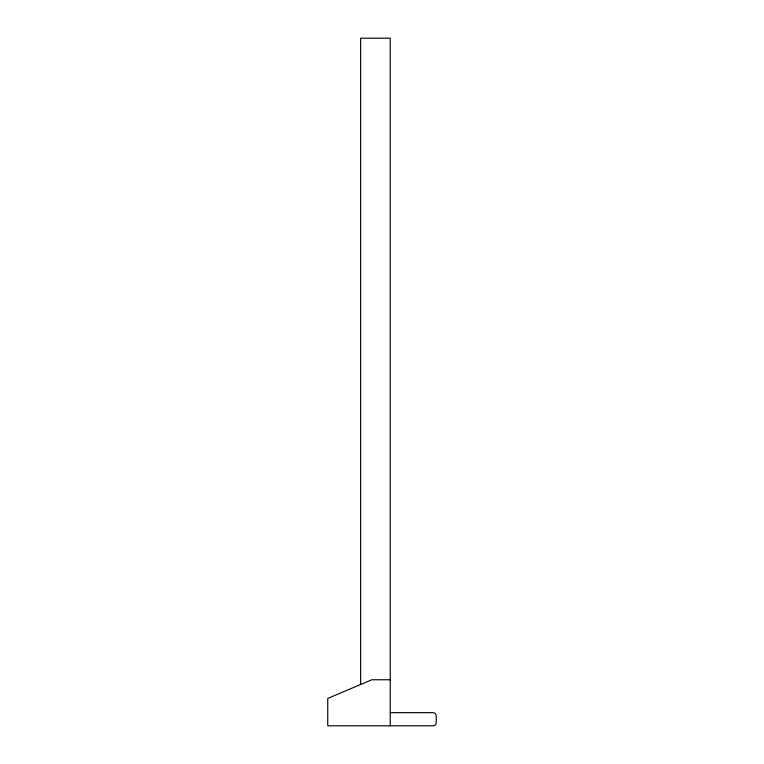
<?xml version="1.0" encoding="UTF-8"?>
<svg xmlns="http://www.w3.org/2000/svg" width="764" height="764" viewBox="0 0 764 764"><rect width="100%" height="100%" fill="white"/><g stroke="black" fill="none" stroke-linecap="round" stroke-linejoin="round"><path stroke-width="1.15" d="M390.223 679.759L371.81 679.759L327.746 698.439L327.746 725.8L432.968 725.8A3.285 3.285 0 0 0 436.254 722.515L436.254 715.935A3.285 3.285 0 0 0 432.968 712.65L390.223 712.65M390.223 725.8L390.223 38.2L360.627 38.2L360.627 684.506"/></g></svg>
